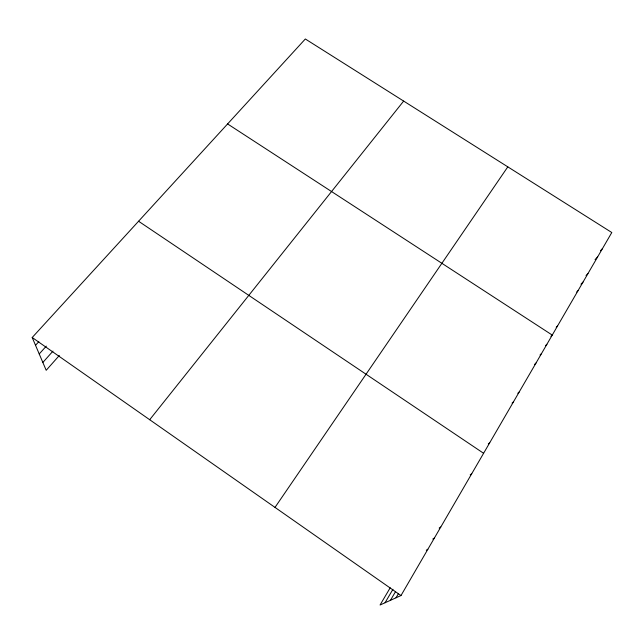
<?xml version="1.0" encoding="UTF-8"?>
<svg xmlns="http://www.w3.org/2000/svg" width="644" height="644" viewBox="0 0 644 644"><rect width="100%" height="100%" fill="white"/><g stroke="black" fill="none" stroke-linecap="round" stroke-linejoin="round"><path stroke-width="0.97" d="M390.208 587.771L380.049 605.014L400.987 595.555L611.8 232.524L305.328 38.986L32.2 337.504L46.191 370.292L59.312 355.504M395.988 597.817L398.394 593.688M390.449 600.321L395.513 591.659M385.04 602.76L392.953 589.276M275.004 507.4L507.81 166.852M149.69 419.719L403.651 101.076M42.85 362.451L52.969 351.125M39.228 353.959L46.288 346.126M35.525 345.297L38.825 341.666M600.474 250.741L602.43 248.665M595.072 259.604L597.664 256.867M586.048 275.552L587.972 273.555M580.96 284.189L583.037 282.048M576.678 292.038L578.054 290.629M556.191 327.297L557.527 325.985M550.918 336.369L552.246 335.081L227.606 123.938M545.452 345.675L546.901 344.29M540.058 354.965L541.483 353.604M534.592 364.367L536.009 363.031M517.808 393.251L519.185 392.011M512.077 403.112L513.437 401.912M488.281 443.933L489.714 442.75M470.201 474.886L471.746 473.702M439.176 528.048L440.802 526.993M432.776 539.052L434.378 538.054M426.304 550.185L427.866 549.26M138.573 221.246L483.596 453.287M32.2 337.504L400.987 595.555"/></g></svg>
